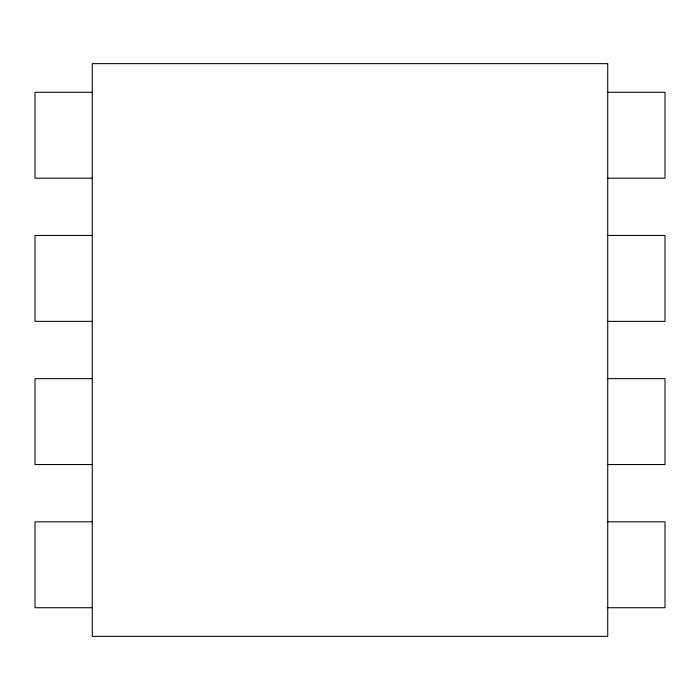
<?xml version="1.0" encoding="UTF-8"?>
<svg xmlns="http://www.w3.org/2000/svg" width="700" height="700" viewBox="0 0 700 700"><rect width="100%" height="100%" fill="white"/><g stroke="black" fill="none" stroke-linecap="round" stroke-linejoin="round"><path stroke-width="1.05" d="M92.269 92.269L35 92.269L35 178.185L92.269 178.185M607.731 92.269L665 92.269L665 178.185L607.731 178.185M92.269 235.454L35 235.454L35 321.361L92.269 321.361M607.731 235.454L665 235.454L665 321.361L607.731 321.361M92.269 378.639L35 378.639L35 464.546L92.269 464.546M607.731 378.639L665 378.639L665 464.546L607.731 464.546M92.269 521.815L35 521.815L35 607.731L92.269 607.731M607.731 521.815L665 521.815L665 607.731L607.731 607.731M607.731 63.639L92.269 63.639L92.269 636.361L607.731 636.361L607.731 63.639"/></g></svg>
